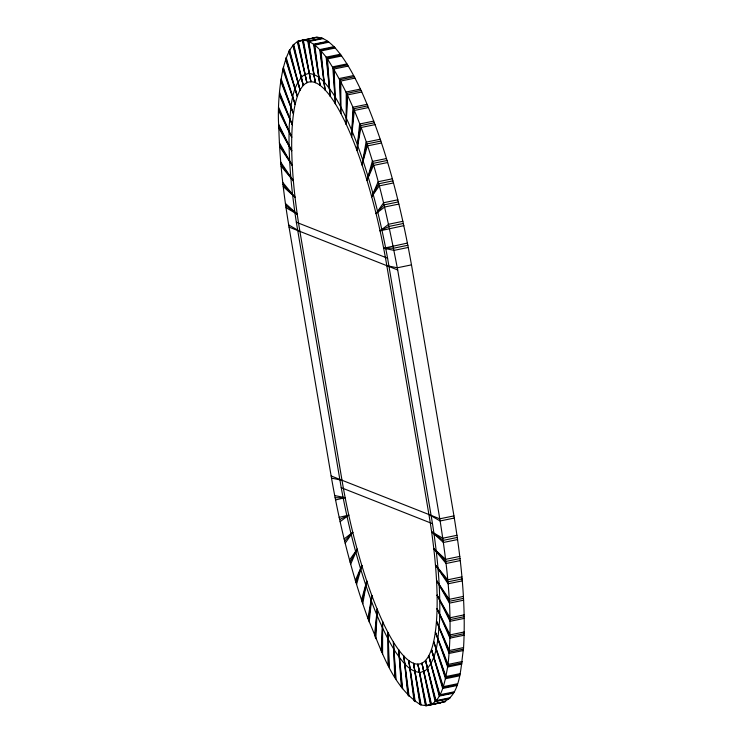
<?xml version="1.0" encoding="UTF-8"?>
<svg xmlns="http://www.w3.org/2000/svg" width="743" height="743" viewBox="0 0 743 743"><rect width="100%" height="100%" fill="white"/><g stroke="black" fill="none" stroke-linecap="round" stroke-linejoin="round"><path stroke-width="1.11" d="M278.783 126.301C276.452 100.286 282.674 0.167 326.799 57.945C367.497 121.332 383.537 196.969 397.691 269.96L439.782 518.809C447.435 567.28 453.481 616.783 447.871 665.821C445.048 679.734 441.676 710.531 420.529 704.745C391.691 686.291 381.642 649.967 368.556 620.21C351.495 573.466 339.607 524.948 331.137 475.957L289.046 227.107C283.51 193.774 279.582 160.107 278.783 126.301L291.702 150.745L278.857 128.13M353.659 75.563L339.486 78.479L340.796 113.438L340.833 81.033L355.005 78.117M361.776 91.993L347.594 94.909L346.21 124.406L346.247 91.993L360.42 89.076M382.58 653.924L382.608 621.51L381.224 651.007M387.995 664.883L388.022 632.479L389.341 667.437M440.692 702.813L426.519 705.729L417.9 664.158L425.47 705.739L439.642 702.822C461.329 699.2 460.558 665.663 463.474 649.141C466.195 604.542 461.087 559.869 453.954 515.893L411.863 267.043C401.183 206.675 386.23 146.557 361.098 90.451C353.779 75.192 345.894 59.923 334.536 47.236C328.908 41.589 320.939 34.875 312.45 38.209M346.21 124.406L346.925 93.367L361.098 90.451M381.902 652.549L382.608 621.51M368.491 107.549L354.318 110.466L351.597 136.721L352.981 107.233L367.153 104.317M375.847 638.683L377.23 609.195L374.509 635.451M351.597 136.721L353.649 108.766L367.831 105.85M375.169 637.15L377.23 609.195M375.085 124.62L360.912 127.536L356.891 150.272L359.612 124.007L373.785 121.09M369.215 621.91L371.937 595.645L367.915 618.38M356.891 150.272L360.271 125.706L374.444 122.79M368.556 620.21L371.937 595.645M381.493 143.009L367.321 145.925L362.036 164.89L366.058 142.154L380.23 139.238M362.77 603.762L366.791 581.026L361.507 599.991M362.036 164.89L366.698 143.984L380.88 141.068M362.12 601.932L366.791 581.026M387.642 162.531L373.46 165.448L366.977 180.438L372.262 161.463L386.434 158.547M356.566 584.453L361.85 565.479L355.358 580.469M366.977 180.438L372.875 163.414L387.057 160.497M355.943 582.503L361.85 565.479M393.456 182.954L379.274 185.871L371.658 196.719L378.141 181.729L392.323 178.812M350.677 564.188L357.169 549.198L349.544 560.046M371.658 196.719L378.726 183.772L392.908 180.855M350.092 562.145L357.169 549.198M398.87 204.074L384.698 206.991L376.032 213.575L383.648 202.728L397.821 199.811M345.179 543.189L352.795 532.341L344.13 538.926M376.032 213.575L384.196 204.836L398.369 201.92M344.631 541.08L352.795 532.341M403.839 225.64L380.044 230.813L388.71 224.228L402.882 221.312M340.118 521.688L348.783 515.103L339.161 517.36M380.044 230.813L389.211 226.383L403.384 223.467M339.616 519.533L348.783 515.103M408.297 247.438L394.124 250.354L383.657 248.246L407.452 243.072M335.548 499.928L345.17 497.671L334.703 495.562M316.481 37.271L297.767 41.246L306.887 82.705L297.311 41.589L308.215 39.351M317.53 37.261L303.358 40.178L310.918 81.758L302.308 40.187M321.923 38.144L307.741 41.06L315.311 82.64A170.073 39.565 78.4 0 1 386.824 265.678L428.915 514.518A170.073 39.565 78.4 0 1 413.517 663.276L419.944 704.41M322.471 38.255L308.299 41.171L315.311 82.64A170.073 39.565 78.4 0 0 299.912 231.398L341.994 480.238A170.073 39.565 78.4 0 0 413.517 663.276L421.077 704.856M323.056 38.59L308.884 41.506L315.311 82.64M327.756 41.292L313.574 44.209L320.001 85.343L314.781 45.109L328.963 42.193M328.341 41.627L314.168 44.543L320.001 85.343M333.913 46.679L319.731 49.595L324.96 89.829L320.995 50.933L335.177 48.016M334.536 47.236L320.354 50.152L324.96 89.829M340.331 54.248L326.149 57.165L330.115 96.061L327.459 58.929L341.641 56.013M340.972 55.028L326.799 57.945L330.115 96.061M346.935 63.907L332.762 66.824L335.409 103.955L334.099 68.997L348.272 66.081M347.594 64.892L333.421 67.808L335.409 103.955M354.327 76.752L340.155 79.668L340.796 113.438M407.907 245.255L393.725 248.171L383.657 248.246M411.473 264.87L397.291 267.786L386.824 265.678M453.954 515.893L439.782 518.809L331.137 475.957M454.289 518.047L440.116 520.964L428.915 514.518M456.991 535.294L442.809 538.211L431.609 531.765L443.422 542.474L457.595 539.557M457.326 537.449L443.144 540.365L431.609 531.765M459.787 556.423L445.614 559.34L433.801 548.64L446.088 563.491L460.27 560.575M460.066 558.532L445.884 561.448L433.801 548.64M461.932 576.884L447.75 579.8L435.463 564.949L448.094 583.784L462.276 580.868M462.137 578.918L447.955 581.834L435.463 564.949M463.391 596.434L449.209 599.35L436.568 580.515L449.422 603.13L463.595 600.214M463.53 598.384L449.348 601.301L436.568 580.515M464.143 614.87L449.97 617.786L437.125 595.171L450.035 621.315L464.217 618.399M464.217 616.699L450.035 619.616L437.125 595.171M464.199 631.987L450.026 634.903L437.107 608.758L449.952 638.144L464.124 635.228M464.199 633.686L450.017 636.602L437.107 608.758M463.548 647.599L449.366 650.515L436.531 621.12L449.153 653.431L463.326 650.515M463.474 649.141L449.292 652.057L436.531 621.12M462.192 661.53L448.01 664.446L435.389 632.135L447.657 667.01L461.84 664.093M462.044 662.905L447.871 665.821L435.389 632.135M460.149 673.632L445.976 676.548L433.698 641.664L445.484 678.73L459.657 675.814M459.936 674.82L445.763 677.737L433.698 641.664M457.447 683.764L443.274 686.681L431.488 649.614L442.652 688.464L456.824 685.548M457.168 684.758L442.995 687.674L431.488 649.614M454.112 691.835L439.93 694.751L428.767 655.902L439.197 696.098L453.369 693.182M453.769 692.615L439.596 695.532L428.767 655.902M450.174 697.733L436.002 700.649L425.572 660.453L435.147 701.559L449.32 698.643M449.775 698.299L435.602 701.216L425.572 660.453M445.689 701.411L431.516 704.327L421.94 663.211L430.55 704.791L445.233 701.754M335.093 497.745L345.17 497.671M331.527 478.13L341.994 480.238M296.336 222.241L387.595 258.239L432.491 523.676C437.404 555.913 440.785 588.54 439.531 621.185C437.72 637.903 438.129 657.75 425.47 670.511L420.473 672.452C408.891 671.886 402.028 660.741 395.796 652.373C387.512 639.324 381.057 625.235 375.196 610.96C359.584 571.2 348.987 529.629 341.223 487.677L296.336 222.241C291.423 190.004 288.043 157.377 289.287 124.731C291.098 108.014 290.689 88.166 303.358 75.405L308.345 73.464C319.936 74.031 326.799 85.176 333.031 93.544C341.316 106.593 347.761 120.682 353.622 134.957C369.234 174.716 379.84 216.287 387.595 258.239M289.046 227.107L397.691 269.96M341.223 487.677L432.491 523.676M286.009 207.706L297.209 214.151L285.405 203.443M288.711 224.953L299.912 231.398M285.674 205.551L297.209 214.151M283.213 186.577L295.027 197.276L282.73 182.425M282.934 184.468L295.027 197.276M281.068 166.116L293.364 180.967L280.724 162.132M280.863 164.082L293.364 180.967M279.609 146.566L292.25 165.401L279.405 142.786M279.47 144.616L292.25 165.401M278.801 111.013L291.72 137.158L278.876 107.772M278.783 124.601L291.702 150.745M278.801 109.314L291.72 137.158M279.452 95.401L292.296 124.796L279.674 92.485M279.526 93.859L292.296 124.796M280.808 81.47L293.439 113.781L281.16 78.907M280.956 80.095L293.439 113.781M282.851 69.368L295.12 104.252L283.343 67.186M283.064 68.18L295.12 104.252M285.553 59.236L297.339 96.302L286.176 57.452M285.832 58.242L297.339 96.302M288.888 51.165L300.061 90.014L289.631 49.818M289.231 50.385L300.061 90.014M292.826 45.267L303.255 85.464L293.68 44.357M293.225 44.701L303.255 85.464M421.94 663.211L431.061 704.67M298.268 41.125L306.887 82.705M302.81 40.066L310.918 81.758M417.9 664.158L426.018 705.85M413.517 663.276L420.529 704.745M414.037 700.807L408.817 660.573L415.244 701.708M408.817 660.573L414.659 701.373M407.823 694.984L403.867 656.088L409.087 696.321M403.867 656.088L408.464 695.764M401.359 686.987L398.712 649.856L402.669 688.752M398.712 649.856L402.028 687.972M394.728 676.919L393.409 641.961L396.065 679.093M393.409 641.961L395.406 678.108M388.022 632.479L388.673 666.248"/></g></svg>
